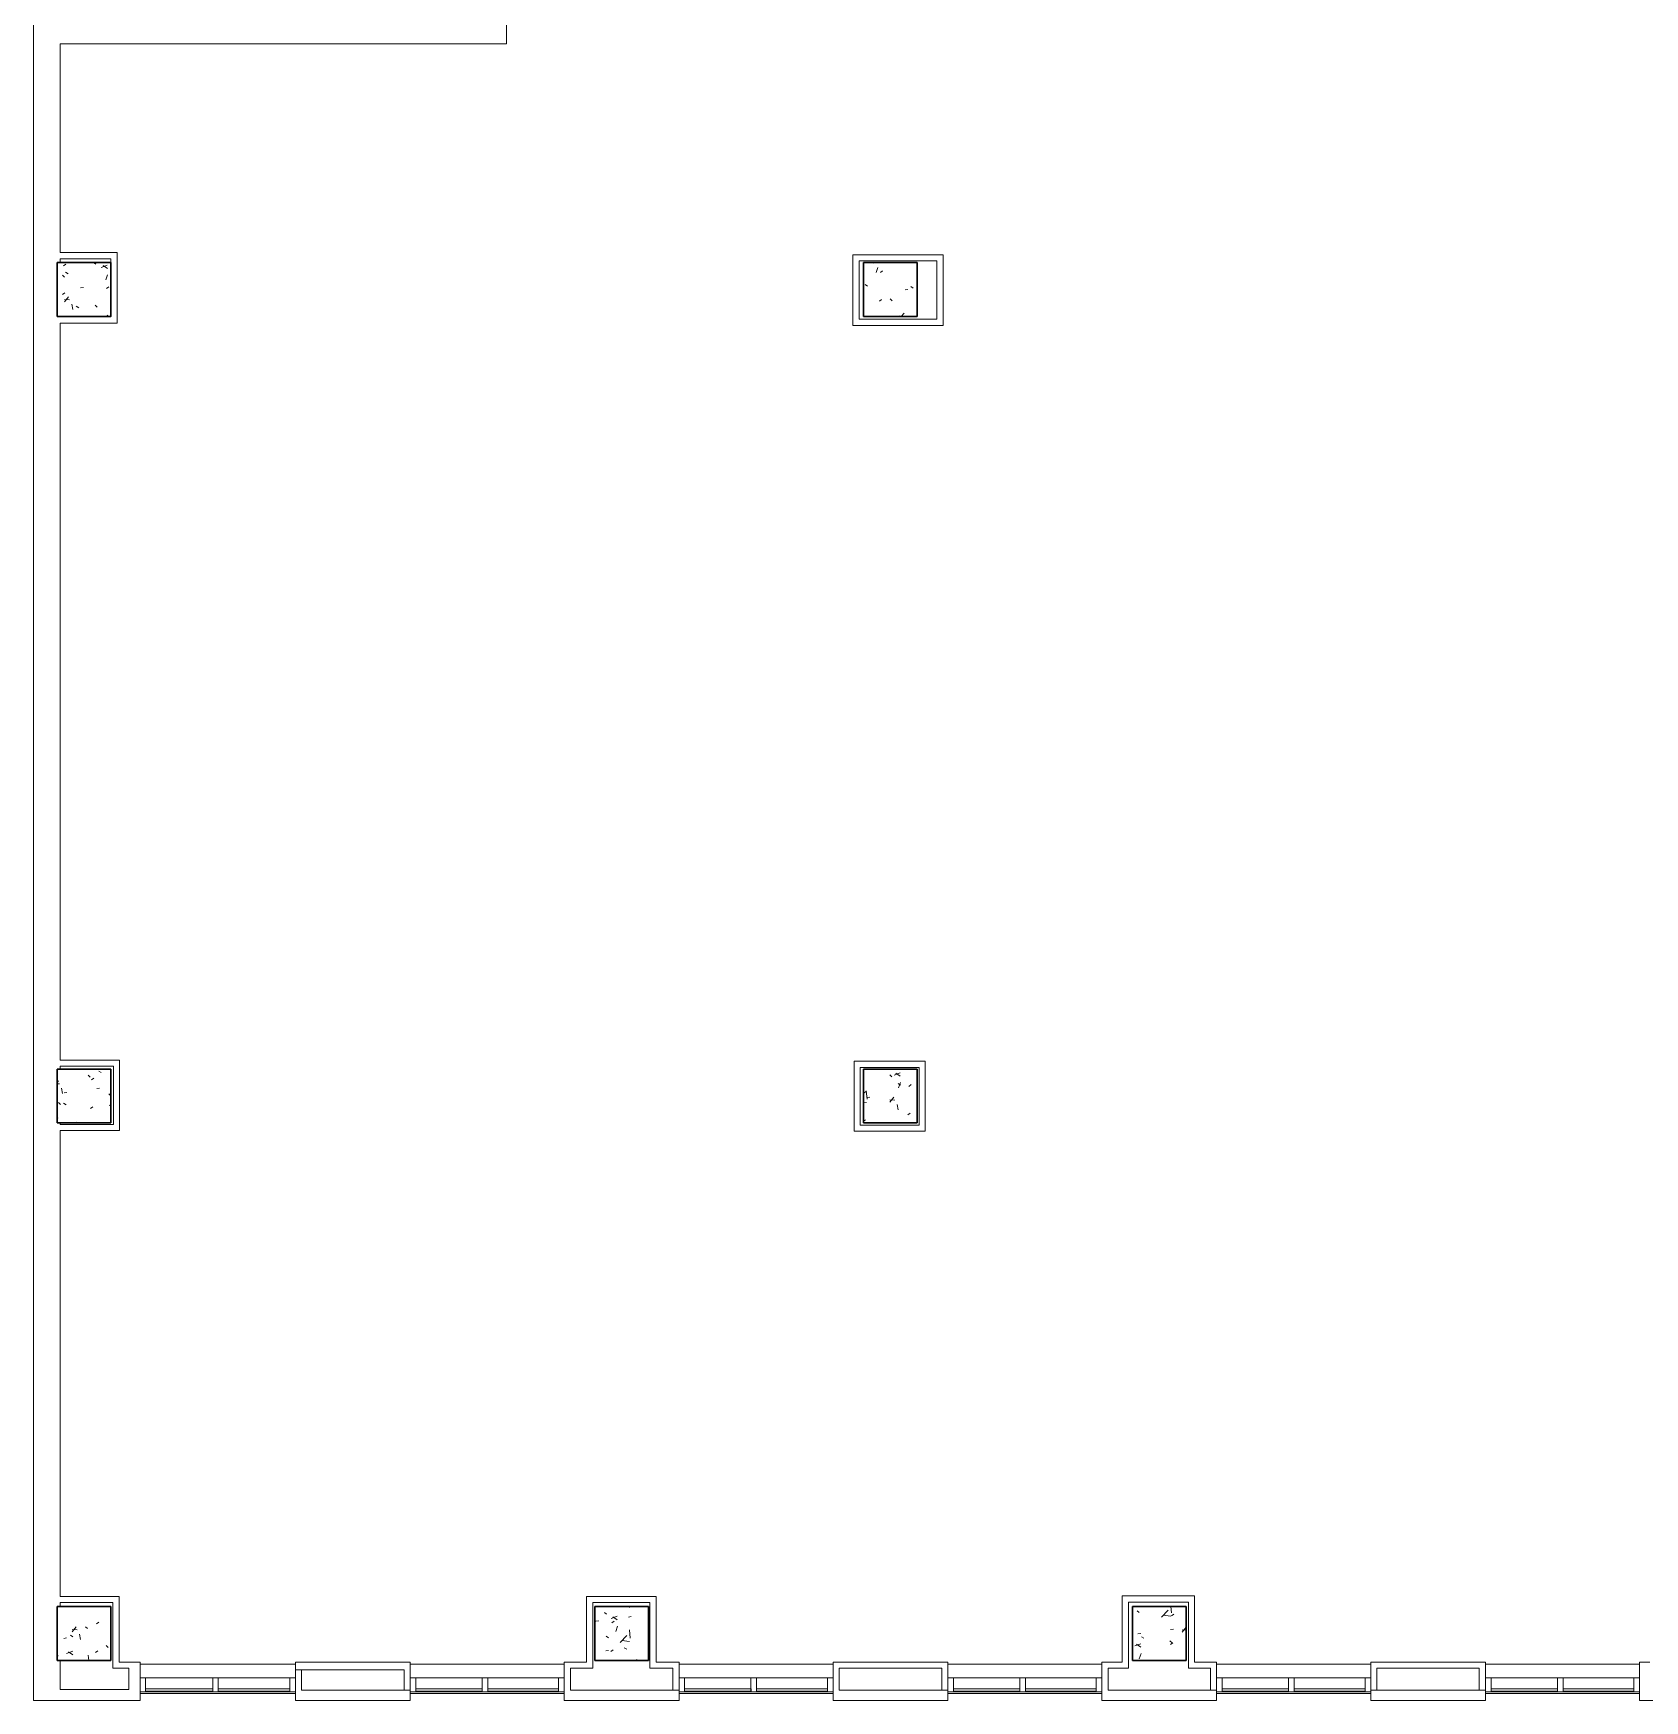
# Model space of a CAD drawing. Header units: inches. Extents: x 45807 to 48637, y -37659 to -35436.
# Drawn here: x 45807 to 46526, y -37659 to -36914 of the extents above; entities that cross this region are included whole.
import ezdxf

# ---------------------------------------------------------------- set-up
doc = ezdxf.new("R2010")
doc.units = ezdxf.units.IN
doc.header["$MEASUREMENT"] = 0
for name, color, linetype, lineweight in [('A-GLAZ-CURT', 52, 'Continuous', 9), ('A-GLAZ-CWMG', 51, 'Continuous', 9), ('A-WALL', 113, 'Continuous', 9), ('I-WALL', 2, 'Continuous', 9), ('S-COLS', 52, 'Continuous', 9)]:
    doc.layers.add(name, color=color, linetype=linetype, lineweight=lineweight)

# ---------------------------------------------------------------- blocks, each defined once
blk = doc.blocks.new('Concrete-Rectangular-Column - 24 x 24-4718055-FIRST FLOOR DEMOLITION')
at = {"layer": 'S-COLS'}
h = blk.add_hatch(dxfattribs=at)
h.set_pattern_fill('FP2_2', color=256, style=0, pattern_type=2)
h.set_pattern_definition([(50, (-46189.434, 37028.848), (27.5427005, -2.409921), [2.88, -31.68]), (355, (-46189.434, 37028.848), (-5.327844, 28.884266), [2.304, -25.344]), (100.451, (-46187.138, 37028.647), (22.215316, 26.47393), [2.448, -26.924]), (46.184, (-46189.434, 37036.528), (40.981875, -6.356422), [4.32, -47.52]), (96.636, (-46186.018, 37035.998), (35.890748, 37.40619), [3.671, -40.386]), (351.184, (-46189.434, 37036.53), (35.890973, 37.406216), [3.456, -38.016]), (21, (-46185.594, 37034.608), (22.921036, -15.4607306), [2.88, -31.68]), (326, (-46185.594, 37034.608), (9.343532, 27.845738), [2.304, -25.344]), (71.451, (-46183.683, 37033.32), (32.264769, 12.384422), [2.448, -26.924]), (37.5, (-46189.434, 37028.848), (0.466855, 12.782707), [1.267, -23.77, 1.267, -24.461, -25.44]), (37.5, (-46189.434, 37028.848), (0.466855, 12.782707), [-50.765, 1.267, -24.173]), (7.5, (-46189.434, 37028.848), (10.1015895, 15.1450904), [1.267, -13.402, 1.267, -23.194, -9.696]), (7.5, (-46189.434, 37028.848), (10.1015895, 15.1450904), [-39.13, 1.267, -8.429]), (327.5, (-46197.997, 37028.848), (20.4991609, -0.8657796), [1.267, -8.333, 1.267, -28.685, -39.744]), (327.5, (-46197.997, 37028.848), (20.4991609, -0.8657796), [-39.552, 1.267, -38.477]), (317.5, (-46201.837, 37028.848), (22.3947794, 3.844288), [1.267, -11.213, 1.267, -18.624, -28.224]), (317.5, (-46201.837, 37028.848), (22.3947794, 3.844288), [-32.371, 1.267, -26.957])])
h.paths.add_polyline_path([(12, -12), (12, 12), (-12, 12), (-12, -12)], flags=0)
at = {"layer": 'S-COLS', "lineweight": 30}
for p, q in [((12, 12), (-12, 12)), ((-12, 12), (-12, -12)), ((12, -12), (12, 12)), ((-12, -12), (12, -12))]:
    blk.add_line(p, q, dxfattribs=at)
blk = doc.blocks.new('Concrete-Rectangular-Column - 24 x 24-V2-FIRST FLOOR DEMOLITION')
at = {"layer": 'S-COLS'}
h = blk.add_hatch(dxfattribs=at)
h.set_pattern_fill('FP2_4', color=256, style=0, pattern_type=2)
h.set_pattern_definition([(50, (-45829.434, 37028.848), (27.5427005, -2.409921), [2.88, -31.68]), (355, (-45829.434, 37028.848), (-5.327844, 28.884266), [2.304, -25.344]), (100.451, (-45827.138, 37028.647), (22.215316, 26.47393), [2.448, -26.924]), (46.184, (-45829.434, 37036.528), (40.981875, -6.356422), [4.32, -47.52]), (96.636, (-45826.018, 37035.998), (35.890748, 37.40619), [3.671, -40.386]), (351.184, (-45829.434, 37036.53), (35.890973, 37.406216), [3.456, -38.016]), (21, (-45825.594, 37034.608), (22.921036, -15.4607306), [2.88, -31.68]), (326, (-45825.594, 37034.608), (9.343532, 27.845738), [2.304, -25.344]), (71.451, (-45823.683, 37033.32), (32.264769, 12.384422), [2.448, -26.924]), (37.5, (-45829.434, 37028.848), (0.466855, 12.782707), [1.267, -23.77, 1.267, -24.461, -25.44]), (37.5, (-45829.434, 37028.848), (0.466855, 12.782707), [-50.765, 1.267, -24.173]), (7.5, (-45829.434, 37028.848), (10.1015895, 15.1450904), [1.267, -13.402, 1.267, -23.194, -9.696]), (7.5, (-45829.434, 37028.848), (10.1015895, 15.1450904), [-39.13, 1.267, -8.429]), (327.5, (-45837.997, 37028.848), (20.4991609, -0.8657796), [1.267, -8.333, 1.267, -28.685, -39.744]), (327.5, (-45837.997, 37028.848), (20.4991609, -0.8657796), [-39.552, 1.267, -38.477]), (317.5, (-45841.837, 37028.848), (22.3947794, 3.844288), [1.267, -11.213, 1.267, -18.624, -28.224]), (317.5, (-45841.837, 37028.848), (22.3947794, 3.844288), [-32.371, 1.267, -26.957])])
h.paths.add_polyline_path([(-12, -12), (12, -12), (12, 12), (-12, 12)], flags=0)
at = {"layer": 'S-COLS', "lineweight": 30}
for p, q in [((12, 12), (-12, 12)), ((-12, 12), (-12, -12)), ((12, -12), (12, 12)), ((-12, -12), (12, -12))]:
    blk.add_line(p, q, dxfattribs=at)
blk = doc.blocks.new('Concrete-Rectangular-Column - 24 x 24-V4-FIRST FLOOR DEMOLITION')
at = {"layer": 'S-COLS'}
h = blk.add_hatch(dxfattribs=at)
h.set_pattern_fill('FP2_6', color=256, style=0, pattern_type=2)
h.set_pattern_definition([(50, (-46189.434, 37388.848), (27.5427005, -2.409921), [2.88, -31.68]), (355, (-46189.434, 37388.848), (-5.327844, 28.884266), [2.304, -25.344]), (100.451, (-46187.138, 37388.647), (22.215316, 26.47393), [2.448, -26.924]), (46.184, (-46189.434, 37396.528), (40.981875, -6.356422), [4.32, -47.52]), (96.636, (-46186.018, 37395.998), (35.890748, 37.40619), [3.671, -40.386]), (351.184, (-46189.434, 37396.53), (35.890973, 37.406216), [3.456, -38.016]), (21, (-46185.594, 37394.608), (22.921036, -15.4607306), [2.88, -31.68]), (326, (-46185.594, 37394.608), (9.343532, 27.845738), [2.304, -25.344]), (71.451, (-46183.683, 37393.32), (32.264769, 12.384422), [2.448, -26.924]), (37.5, (-46189.434, 37388.848), (0.466855, 12.782707), [1.267, -23.77, 1.267, -24.461, -25.44]), (37.5, (-46189.434, 37388.848), (0.466855, 12.782707), [-50.765, 1.267, -24.173]), (7.5, (-46189.434, 37388.848), (10.1015895, 15.1450904), [1.267, -13.402, 1.267, -23.194, -9.696]), (7.5, (-46189.434, 37388.848), (10.1015895, 15.1450904), [-39.13, 1.267, -8.429]), (327.5, (-46197.997, 37388.848), (20.4991609, -0.8657796), [1.267, -8.333, 1.267, -28.685, -39.744]), (327.5, (-46197.997, 37388.848), (20.4991609, -0.8657796), [-39.552, 1.267, -38.477]), (317.5, (-46201.837, 37388.848), (22.3947794, 3.844288), [1.267, -11.213, 1.267, -18.624, -28.224]), (317.5, (-46201.837, 37388.848), (22.3947794, 3.844288), [-32.371, 1.267, -26.957])])
h.paths.add_polyline_path([(12, -12), (12, 12), (-12, 12), (-12, -12)], flags=0)
at = {"layer": 'S-COLS', "lineweight": 30}
for p, q in [((12, 12), (-12, 12)), ((-12, 12), (-12, -12)), ((12, -12), (12, 12)), ((-12, -12), (12, -12))]:
    blk.add_line(p, q, dxfattribs=at)
blk = doc.blocks.new('Concrete-Rectangular-Column - 24 x 24-V5-FIRST FLOOR DEMOLITION')
at = {"layer": 'S-COLS'}
h = blk.add_hatch(dxfattribs=at)
h.set_pattern_fill('FP2_7', color=256, style=0, pattern_type=2)
h.set_pattern_definition([(50, (-45829.434, 37388.848), (27.5427005, -2.409921), [2.88, -31.68]), (355, (-45829.434, 37388.848), (-5.327844, 28.884266), [2.304, -25.344]), (100.451, (-45827.138, 37388.647), (22.215316, 26.47393), [2.448, -26.924]), (46.184, (-45829.434, 37396.528), (40.981875, -6.356422), [4.32, -47.52]), (96.636, (-45826.018, 37395.998), (35.890748, 37.40619), [3.671, -40.386]), (351.184, (-45829.434, 37396.53), (35.890973, 37.406216), [3.456, -38.016]), (21, (-45825.594, 37394.608), (22.921036, -15.4607306), [2.88, -31.68]), (326, (-45825.594, 37394.608), (9.343532, 27.845738), [2.304, -25.344]), (71.451, (-45823.683, 37393.32), (32.264769, 12.384422), [2.448, -26.924]), (37.5, (-45829.434, 37388.848), (0.466855, 12.782707), [1.267, -23.77, 1.267, -24.461, -25.44]), (37.5, (-45829.434, 37388.848), (0.466855, 12.782707), [-50.765, 1.267, -24.173]), (7.5, (-45829.434, 37388.848), (10.1015895, 15.1450904), [1.267, -13.402, 1.267, -23.194, -9.696]), (7.5, (-45829.434, 37388.848), (10.1015895, 15.1450904), [-39.13, 1.267, -8.429]), (327.5, (-45837.997, 37388.848), (20.4991609, -0.8657796), [1.267, -8.333, 1.267, -28.685, -39.744]), (327.5, (-45837.997, 37388.848), (20.4991609, -0.8657796), [-39.552, 1.267, -38.477]), (317.5, (-45841.837, 37388.848), (22.3947794, 3.844288), [1.267, -11.213, 1.267, -18.624, -28.224]), (317.5, (-45841.837, 37388.848), (22.3947794, 3.844288), [-32.371, 1.267, -26.957])])
h.paths.add_polyline_path([(12, -12), (12, 12), (-12, 12), (-12, -12), (-10.59, -12)], flags=0)
at = {"layer": 'S-COLS', "lineweight": 30}
for p, q in [((12, 12), (-12, 12)), ((-12, 12), (-12, -12)), ((12, -12), (12, 12)), ((-12, -12), (12, -12))]:
    blk.add_line(p, q, dxfattribs=at)
blk = doc.blocks.new('Concrete-Rectangular-Column - 24 x 24-V7-FIRST FLOOR DEMOLITION')
at = {"layer": 'S-COLS'}
h = blk.add_hatch(dxfattribs=at)
h.set_pattern_fill('FP2_9', color=256, style=0, pattern_type=2)
h.set_pattern_definition([(50, (-46069.434, 37628.848), (27.5427005, -2.409921), [2.88, -31.68]), (355, (-46069.434, 37628.848), (-5.327844, 28.884266), [2.304, -25.344]), (100.451, (-46067.138, 37628.647), (22.215316, 26.47393), [2.448, -26.924]), (46.184, (-46069.434, 37636.528), (40.981875, -6.356422), [4.32, -47.52]), (96.636, (-46066.018, 37635.998), (35.890748, 37.40619), [3.671, -40.386]), (351.184, (-46069.434, 37636.53), (35.890973, 37.406216), [3.456, -38.016]), (21, (-46065.594, 37634.608), (22.921036, -15.4607306), [2.88, -31.68]), (326, (-46065.594, 37634.608), (9.343532, 27.845738), [2.304, -25.344]), (71.451, (-46063.683, 37633.32), (32.264769, 12.384422), [2.448, -26.924]), (37.5, (-46069.434, 37628.848), (0.466855, 12.782707), [1.267, -23.77, 1.267, -24.461, -25.44]), (37.5, (-46069.434, 37628.848), (0.466855, 12.782707), [-50.765, 1.267, -24.173]), (7.5, (-46069.434, 37628.848), (10.1015895, 15.1450904), [1.267, -13.402, 1.267, -23.194, -9.696]), (7.5, (-46069.434, 37628.848), (10.1015895, 15.1450904), [-39.13, 1.267, -8.429]), (327.5, (-46077.997, 37628.848), (20.4991609, -0.8657796), [1.267, -8.333, 1.267, -28.685, -39.744]), (327.5, (-46077.997, 37628.848), (20.4991609, -0.8657796), [-39.552, 1.267, -38.477]), (317.5, (-46081.837, 37628.848), (22.3947794, 3.844288), [1.267, -11.213, 1.267, -18.624, -28.224]), (317.5, (-46081.837, 37628.848), (22.3947794, 3.844288), [-32.371, 1.267, -26.957])])
h.paths.add_polyline_path([(12, -12), (12, 12), (-12, 12), (-12, -12)], flags=0)
at = {"layer": 'S-COLS', "lineweight": 30}
for p, q in [((12, 12), (-12, 12)), ((-12, 12), (-12, -12)), ((12, -12), (12, 12)), ((-12, -12), (12, -12))]:
    blk.add_line(p, q, dxfattribs=at)
blk = doc.blocks.new('Concrete-Rectangular-Column - 24 x 24-V8-FIRST FLOOR DEMOLITION')
at = {"layer": 'S-COLS'}
h = blk.add_hatch(dxfattribs=at)
h.set_pattern_fill('FP2_10', color=256, style=0, pattern_type=2)
h.set_pattern_definition([(50, (-45829.434, 37628.848), (27.5427005, -2.409921), [2.88, -31.68]), (355, (-45829.434, 37628.848), (-5.327844, 28.884266), [2.304, -25.344]), (100.451, (-45827.138, 37628.647), (22.215316, 26.47393), [2.448, -26.924]), (46.184, (-45829.434, 37636.528), (40.981875, -6.356422), [4.32, -47.52]), (96.636, (-45826.018, 37635.998), (35.890748, 37.40619), [3.671, -40.386]), (351.184, (-45829.434, 37636.53), (35.890973, 37.406216), [3.456, -38.016]), (21, (-45825.594, 37634.608), (22.921036, -15.4607306), [2.88, -31.68]), (326, (-45825.594, 37634.608), (9.343532, 27.845738), [2.304, -25.344]), (71.451, (-45823.683, 37633.32), (32.264769, 12.384422), [2.448, -26.924]), (37.5, (-45829.434, 37628.848), (0.466855, 12.782707), [1.267, -23.77, 1.267, -24.461, -25.44]), (37.5, (-45829.434, 37628.848), (0.466855, 12.782707), [-50.765, 1.267, -24.173]), (7.5, (-45829.434, 37628.848), (10.1015895, 15.1450904), [1.267, -13.402, 1.267, -23.194, -9.696]), (7.5, (-45829.434, 37628.848), (10.1015895, 15.1450904), [-39.13, 1.267, -8.429]), (327.5, (-45837.997, 37628.848), (20.4991609, -0.8657796), [1.267, -8.333, 1.267, -28.685, -39.744]), (327.5, (-45837.997, 37628.848), (20.4991609, -0.8657796), [-39.552, 1.267, -38.477]), (317.5, (-45841.837, 37628.848), (22.3947794, 3.844288), [1.267, -11.213, 1.267, -18.624, -28.224]), (317.5, (-45841.837, 37628.848), (22.3947794, 3.844288), [-32.371, 1.267, -26.957])])
h.paths.add_polyline_path([(12, -12), (12, 12), (-12, 12), (-12, -12), (-10.62, -12)], flags=0)
at = {"layer": 'S-COLS', "lineweight": 30}
for p, q in [((12, 12), (-12, 12)), ((-12, 12), (-12, -12)), ((12, -12), (12, 12)), ((-12, -12), (12, -12))]:
    blk.add_line(p, q, dxfattribs=at)
blk = doc.blocks.new('Concrete-Rectangular-Column - 24 x 24-V9-FIRST FLOOR DEMOLITION')
at = {"layer": 'S-COLS'}
h = blk.add_hatch(dxfattribs=at)
h.set_pattern_fill('FP2_11', color=256, style=0, pattern_type=2)
h.set_pattern_definition([(50, (-46309.434, 37628.848), (27.5427005, -2.409921), [2.88, -31.68]), (355, (-46309.434, 37628.848), (-5.327844, 28.884266), [2.304, -25.344]), (100.451, (-46307.138, 37628.647), (22.215316, 26.47393), [2.448, -26.924]), (46.184, (-46309.434, 37636.528), (40.981875, -6.356422), [4.32, -47.52]), (96.636, (-46306.018, 37635.998), (35.890748, 37.40619), [3.671, -40.386]), (351.184, (-46309.434, 37636.53), (35.890973, 37.406216), [3.456, -38.016]), (21, (-46305.594, 37634.608), (22.921036, -15.4607306), [2.88, -31.68]), (326, (-46305.594, 37634.608), (9.343532, 27.845738), [2.304, -25.344]), (71.451, (-46303.683, 37633.32), (32.264769, 12.384422), [2.448, -26.924]), (37.5, (-46309.434, 37628.848), (0.466855, 12.782707), [1.267, -23.77, 1.267, -24.461, -25.44]), (37.5, (-46309.434, 37628.848), (0.466855, 12.782707), [-50.765, 1.267, -24.173]), (7.5, (-46309.434, 37628.848), (10.1015895, 15.1450904), [1.267, -13.402, 1.267, -23.194, -9.696]), (7.5, (-46309.434, 37628.848), (10.1015895, 15.1450904), [-39.13, 1.267, -8.429]), (327.5, (-46317.997, 37628.848), (20.4991609, -0.8657796), [1.267, -8.333, 1.267, -28.685, -39.744]), (327.5, (-46317.997, 37628.848), (20.4991609, -0.8657796), [-39.552, 1.267, -38.477]), (317.5, (-46321.837, 37628.848), (22.3947794, 3.844288), [1.267, -11.213, 1.267, -18.624, -28.224]), (317.5, (-46321.837, 37628.848), (22.3947794, 3.844288), [-32.371, 1.267, -26.957])])
h.paths.add_polyline_path([(12, -12), (12, 12), (-12, 12), (-12, -12)], flags=0)
at = {"layer": 'S-COLS', "lineweight": 30}
for p, q in [((12, 12), (-12, 12)), ((-12, 12), (-12, -12)), ((12, -12), (12, 12)), ((-12, -12), (12, -12))]:
    blk.add_line(p, q, dxfattribs=at)
blk = doc.blocks.new('System Panel - Glazed-4799340-FIRST FLOOR DEMOLITION')
at = {"layer": 'A-GLAZ-CURT', "lineweight": 13}
for p, q in [((14.96875, -0.75), (-14.96875, -0.75)), ((-14.96875, -0.75), (-14.96875, -1.75)), ((-14.96875, -1.75), (14.96875, -1.75)), ((14.96875, -1.75), (14.96875, -0.75))]:
    blk.add_line(p, q, dxfattribs=at)
blk = doc.blocks.new('Rectangular Mullion - 2_5_ x 5_ rectangular 2-4799336-FIRST FLOOR DEMOLITION')
at = {"layer": 'A-GLAZ-CWMG'}
for p, q in [((45886.87, -37648.72), (45856.93, -37648.72)), ((45886.87, -37654.97), (45856.93, -37654.97))]:
    blk.add_line(p, q, dxfattribs=at)
blk = doc.blocks.new('Rectangular Mullion - 2_5_ x 5_ rectangular 2-4798530-FIRST FLOOR DEMOLITION')
at = {"layer": 'A-GLAZ-CWMG', "lineweight": 20}
for p, q in [((-2.5, 2.125), (0, 2.125)), ((-2.5, -4.125), (-2.5, 2.125)), ((0, 2.125), (0, -4.125)), ((0, -4.125), (-2.5, -4.125))]:
    blk.add_line(p, q, dxfattribs=at)
blk = doc.blocks.new('Rectangular Mullion - 2_5_ x 5_ rectangular 2-4798535-FIRST FLOOR DEMOLITION')
at = {"layer": 'A-GLAZ-CWMG', "lineweight": 20}
for p, q in [((0, 2.125), (-2.5, 2.125)), ((-2.5, 2.125), (-2.5, -4.125)), ((0, -4.125), (0, 2.125)), ((-2.5, -4.125), (0, -4.125))]:
    blk.add_line(p, q, dxfattribs=at)
blk = doc.blocks.new('System Panel - Glazed-4799329-FIRST FLOOR DEMOLITION')
at = {"layer": 'A-GLAZ-CURT', "lineweight": 13}
for p, q in [((14.8125, -0.75), (-14.8125, -0.75)), ((-14.8125, -0.75), (-14.8125, -1.75)), ((-14.8125, -1.75), (14.8125, -1.75)), ((14.8125, -1.75), (14.8125, -0.75))]:
    blk.add_line(p, q, dxfattribs=at)
blk = doc.blocks.new('Rectangular Mullion - 2_5_ x 5_ rectangular 2-4799324-FIRST FLOOR DEMOLITION')
at = {"layer": 'A-GLAZ-CWMG'}
for p, q in [((46007.18, -37648.72), (45977.56, -37648.72)), ((46007.18, -37654.97), (45977.56, -37654.97))]:
    blk.add_line(p, q, dxfattribs=at)
blk = doc.blocks.new('System Panel - Glazed-4799341-FIRST FLOOR DEMOLITION')
at = {"layer": 'A-GLAZ-CURT', "lineweight": 13}
for p, q in [((15.96875, -0.75), (-15.96875, -0.75)), ((-15.96875, -0.75), (-15.96875, -1.75)), ((-15.96875, -1.75), (15.96875, -1.75)), ((15.96875, -1.75), (15.96875, -0.75))]:
    blk.add_line(p, q, dxfattribs=at)
blk = doc.blocks.new('Rectangular Mullion - 2_5_ x 5_ rectangular 2-4799338-FIRST FLOOR DEMOLITION')
at = {"layer": 'A-GLAZ-CWMG'}
for p, q in [((45921.31, -37648.72), (45889.37, -37648.72)), ((45921.31, -37654.97), (45889.37, -37654.97))]:
    blk.add_line(p, q, dxfattribs=at)
blk = doc.blocks.new('System Panel - Glazed-4799330-FIRST FLOOR DEMOLITION')
at = {"layer": 'A-GLAZ-CURT', "lineweight": 13}
for p, q in [((15.8125, -0.75), (-15.8125, -0.75)), ((-15.8125, -0.75), (-15.8125, -1.75)), ((-15.8125, -1.75), (15.8125, -1.75)), ((15.8125, -1.75), (15.8125, -0.75))]:
    blk.add_line(p, q, dxfattribs=at)
blk = doc.blocks.new('Rectangular Mullion - 2_5_ x 5_ rectangular 2-4799326-FIRST FLOOR DEMOLITION')
at = {"layer": 'A-GLAZ-CWMG'}
for p, q in [((46041.31, -37648.72), (46009.68, -37648.72)), ((46041.31, -37654.97), (46009.68, -37654.97))]:
    blk.add_line(p, q, dxfattribs=at)
blk = doc.blocks.new('Rectangular Mullion - 2_5_ x 5_ rectangular 2-4799328-FIRST FLOOR DEMOLITION')
at = {"layer": 'A-GLAZ-CWMG', "lineweight": 20}
for p, q in [((-2.25, 2.125), (0.25, 2.125)), ((-2.25, -4.125), (-2.25, 2.125)), ((0.25, 2.125), (0.25, -4.125)), ((0.25, -4.125), (-2.25, -4.125))]:
    blk.add_line(p, q, dxfattribs=at)

msp = doc.modelspace()

# ---------------------------------------------------------------- linework, layer by layer
at = {"layer": 'A-WALL', "lineweight": 13}
for p, q in [((45806.81, -36573.85), (45806.81, -37658.85)), ((46018.06, -36919.1), (46018.06, -36780.1)), ((45818.81, -36919.1), (46018.06, -36919.1)), ((45818.81, -37012.35), (45818.81, -36919.1)), ((45818.81, -37016.85), (45818.81, -37015.1)), ((45818.81, -37041.1), (45818.81, -37040.85)), ((45818.81, -37372.85), (45818.81, -37043.85)), ((45818.81, -37376.85), (45818.81, -37375.6)), ((45818.81, -37401.6), (45818.81, -37400.85)), ((45818.81, -37612.35), (45818.81, -37404.35)), ((45818.81, -37616.85), (45818.81, -37615.1)), ((45818.81, -37653.85), (45818.81, -37640.85)), ((46523.81, -37641.6), (46523.81, -37658.85)), ((46528.43, -37641.6), (46523.81, -37641.6)), ((45923.81, -37645.1), (45926.56, -37645.1)), ((45923.81, -37654.22), (45923.81, -37658.85)), ((45975.06, -37654.22), (45926.56, -37654.22)), ((45975.06, -37658.85), (45975.06, -37654.22)), ((46043.81, -37654.22), (46043.81, -37658.85)), ((46095.06, -37654.22), (46046.56, -37654.22)), ((46095.06, -37658.85), (46095.06, -37654.22)), ((46163.81, -37654.22), (46163.81, -37658.85)), ((46215.06, -37654.22), (46166.56, -37654.22)), ((46215.06, -37658.85), (46215.06, -37654.22)), ((46283.81, -37654.22), (46283.81, -37658.85)), ((46335.06, -37654.22), (46286.56, -37654.22)), ((46335.06, -37658.85), (46335.06, -37654.22)), ((46403.81, -37654.22), (46403.81, -37658.85)), ((46406.56, -37654.22), (46403.81, -37654.22)), ((46455.06, -37654.22), (46406.56, -37654.22)), ((46455.06, -37658.85), (46455.06, -37654.22)), ((45806.81, -37658.85), (45818.81, -37658.85)), ((45923.81, -37658.85), (45975.06, -37658.85)), ((46043.81, -37658.85), (46095.06, -37658.85)), ((46163.81, -37658.85), (46215.06, -37658.85)), ((46283.81, -37658.85), (46335.06, -37658.85)), ((46403.81, -37658.85), (46455.06, -37658.85)), ((46523.81, -37658.85), (46574.43, -37658.85))]:
    msp.add_line(p, q, dxfattribs=at)
at = {"layer": 'A-WALL'}
for p, q in [((45854.43, -37642.6), (45923.81, -37642.6)), ((45975.06, -37642.6), (46043.81, -37642.6)), ((46095.06, -37642.6), (46163.81, -37642.6)), ((46215.06, -37642.6), (46283.81, -37642.6)), ((46335.06, -37642.6), (46403.81, -37642.6)), ((46455.06, -37642.6), (46523.81, -37642.6)), ((45923.81, -37655.6), (45854.43, -37655.6)), ((46043.81, -37655.6), (45975.06, -37655.6)), ((46163.81, -37655.6), (46095.06, -37655.6)), ((46283.81, -37655.6), (46215.06, -37655.6)), ((46403.81, -37655.6), (46335.06, -37655.6)), ((46523.81, -37655.6), (46455.06, -37655.6))]:
    msp.add_line(p, q, dxfattribs=at)
at = {"layer": 'I-WALL', "lineweight": 13}
for p, q in [((45844.18, -37012.35), (45818.81, -37012.35)), ((45818.81, -37015.1), (45841.43, -37015.1)), ((45841.43, -37015.1), (45841.43, -37016.85)), ((45844.18, -37043.85), (45844.18, -37012.35)), ((46212.93, -37013.35), (46172.68, -37013.35)), ((46172.68, -37013.35), (46172.68, -37044.85)), ((46175.43, -37016.1), (46210.18, -37016.1)), ((46175.43, -37042.1), (46175.43, -37016.1)), ((46210.18, -37016.1), (46210.18, -37042.1)), ((46212.93, -37044.85), (46212.93, -37013.35)), ((45841.43, -37041.1), (45818.81, -37041.1)), ((45818.81, -37043.85), (45844.18, -37043.85)), ((45841.43, -37040.85), (45841.43, -37041.1)), ((46172.68, -37044.85), (46212.93, -37044.85)), ((46210.18, -37042.1), (46175.43, -37042.1)), ((45845.31, -37372.85), (45818.81, -37372.85)), ((45845.31, -37404.35), (45845.31, -37372.85)), ((46204.93, -37373.35), (46173.18, -37373.35)), ((46173.18, -37373.35), (46173.18, -37404.6)), ((46204.93, -37404.6), (46204.93, -37373.35)), ((45818.81, -37375.6), (45842.56, -37375.6)), ((45842.56, -37375.6), (45842.56, -37401.6)), ((46175.93, -37376.1), (46202.18, -37376.1)), ((46175.93, -37401.85), (46175.93, -37376.1)), ((46202.18, -37376.1), (46202.18, -37401.85)), ((45842.56, -37401.6), (45818.81, -37401.6)), ((45818.81, -37404.35), (45845.31, -37404.35)), ((46173.18, -37404.6), (46204.93, -37404.6)), ((46202.18, -37401.85), (46175.93, -37401.85)), ((45845.06, -37612.35), (45818.81, -37612.35)), ((45845.06, -37641.6), (45845.06, -37612.35)), ((46053.81, -37612.35), (46053.81, -37641.6)), ((46084.81, -37612.35), (46053.81, -37612.35)), ((46084.81, -37641.6), (46084.81, -37612.35)), ((46292.93, -37612.1), (46292.93, -37641.6)), ((46325.18, -37612.1), (46292.93, -37612.1)), ((46325.18, -37641.6), (46325.18, -37612.1)), ((45818.81, -37615.1), (45842.31, -37615.1)), ((45842.31, -37615.1), (45842.31, -37644.35)), ((46056.56, -37644.35), (46056.56, -37615.1)), ((46056.56, -37615.1), (46082.06, -37615.1)), ((46082.06, -37615.1), (46082.06, -37644.35)), ((46295.68, -37644.35), (46295.68, -37614.85)), ((46295.68, -37614.85), (46322.43, -37614.85)), ((46322.43, -37614.85), (46322.43, -37644.35)), ((45854.43, -37641.6), (45845.06, -37641.6)), ((45854.43, -37658.85), (45854.43, -37641.6)), ((45975.06, -37641.6), (45923.81, -37641.6)), ((45923.81, -37641.6), (45923.81, -37654.22)), ((45975.06, -37654.22), (45975.06, -37641.6)), ((46053.81, -37641.6), (46043.81, -37641.6)), ((46043.81, -37641.6), (46043.81, -37654.22)), ((46095.06, -37641.6), (46084.81, -37641.6)), ((46095.06, -37654.22), (46095.06, -37641.6)), ((46215.06, -37641.6), (46163.81, -37641.6)), ((46163.81, -37641.6), (46163.81, -37654.22)), ((46215.06, -37654.22), (46215.06, -37641.6)), ((46292.93, -37641.6), (46283.81, -37641.6)), ((46283.81, -37641.6), (46283.81, -37654.22)), ((46335.06, -37641.6), (46325.18, -37641.6)), ((46335.06, -37654.22), (46335.06, -37641.6)), ((46403.81, -37641.6), (46403.81, -37654.22)), ((46455.06, -37641.6), (46403.81, -37641.6)), ((46455.06, -37654.22), (46455.06, -37641.6)), ((45842.31, -37644.35), (45849.43, -37644.35)), ((45849.43, -37644.35), (45849.43, -37653.85)), ((45926.56, -37645.1), (45972.31, -37645.1)), ((45926.56, -37654.22), (45926.56, -37645.1)), ((45972.31, -37645.1), (45972.31, -37654.22)), ((46046.56, -37644.35), (46056.56, -37644.35)), ((46046.56, -37654.22), (46046.56, -37644.35)), ((46082.06, -37644.35), (46092.31, -37644.35)), ((46092.31, -37644.35), (46092.31, -37654.22)), ((46166.56, -37644.35), (46212.31, -37644.35)), ((46166.56, -37654.22), (46166.56, -37644.35)), ((46212.31, -37644.35), (46212.31, -37654.22)), ((46286.56, -37644.35), (46295.68, -37644.35)), ((46286.56, -37654.22), (46286.56, -37644.35)), ((46322.43, -37644.35), (46332.31, -37644.35)), ((46332.31, -37644.35), (46332.31, -37654.22)), ((46406.56, -37654.22), (46406.56, -37644.35)), ((46406.56, -37644.35), (46452.31, -37644.35)), ((46452.31, -37644.35), (46452.31, -37654.22)), ((45849.43, -37653.85), (45818.81, -37653.85)), ((45818.81, -37658.85), (45854.43, -37658.85))]:
    msp.add_line(p, q, dxfattribs=at)

# ---------------------------------------------------------------- block references
at = {"layer": 'A-GLAZ-CURT'}
for name, p in [('System Panel - Glazed-4799340-FIRST FLOOR DEMOLITION', (45871.9, -37652.85)), ('System Panel - Glazed-4799341-FIRST FLOOR DEMOLITION', (45905.34, -37652.85)), ('System Panel - Glazed-4799329-FIRST FLOOR DEMOLITION', (45992.37, -37652.85)), ('System Panel - Glazed-4799330-FIRST FLOOR DEMOLITION', (46025.5, -37652.85)), ('System Panel - Glazed-4799329-FIRST FLOOR DEMOLITION', (46112.37, -37652.85)), ('System Panel - Glazed-4799330-FIRST FLOOR DEMOLITION', (46145.5, -37652.85)), ('System Panel - Glazed-4799329-FIRST FLOOR DEMOLITION', (46232.37, -37652.85)), ('System Panel - Glazed-4799330-FIRST FLOOR DEMOLITION', (46265.5, -37652.85)), ('System Panel - Glazed-4799329-FIRST FLOOR DEMOLITION', (46352.37, -37652.85)), ('System Panel - Glazed-4799330-FIRST FLOOR DEMOLITION', (46385.5, -37652.85)), ('System Panel - Glazed-4799329-FIRST FLOOR DEMOLITION', (46472.37, -37652.85)), ('System Panel - Glazed-4799330-FIRST FLOOR DEMOLITION', (46505.5, -37652.85))]:
    msp.add_blockref(name, p, dxfattribs=at)
at = {"layer": 'A-GLAZ-CWMG', "rotation": 180}
for p in [(45854.43, -37652.85), (45975.06, -37652.85), (46095.06, -37652.85), (46215.06, -37652.85), (46335.06, -37652.85), (46455.06, -37652.85)]:
    msp.add_blockref('Rectangular Mullion - 2_5_ x 5_ rectangular 2-4798535-FIRST FLOOR DEMOLITION', p, dxfattribs=at)
at = {"layer": 'A-GLAZ-CWMG'}
for name, p in [('Rectangular Mullion - 2_5_ x 5_ rectangular 2-4799336-FIRST FLOOR DEMOLITION', (0, 0)), ('Rectangular Mullion - 2_5_ x 5_ rectangular 2-4799338-FIRST FLOOR DEMOLITION', (0, 0)), ('Rectangular Mullion - 2_5_ x 5_ rectangular 2-4799324-FIRST FLOOR DEMOLITION', (0, 0)), ('Rectangular Mullion - 2_5_ x 5_ rectangular 2-4799326-FIRST FLOOR DEMOLITION', (0, 0)), ('Rectangular Mullion - 2_5_ x 5_ rectangular 2-4799324-FIRST FLOOR DEMOLITION', (120, 0)), ('Rectangular Mullion - 2_5_ x 5_ rectangular 2-4799326-FIRST FLOOR DEMOLITION', (120, 0)), ('Rectangular Mullion - 2_5_ x 5_ rectangular 2-4799324-FIRST FLOOR DEMOLITION', (240, 0)), ('Rectangular Mullion - 2_5_ x 5_ rectangular 2-4799326-FIRST FLOOR DEMOLITION', (240, 0)), ('Rectangular Mullion - 2_5_ x 5_ rectangular 2-4799324-FIRST FLOOR DEMOLITION', (360, 0)), ('Rectangular Mullion - 2_5_ x 5_ rectangular 2-4799326-FIRST FLOOR DEMOLITION', (360, 0)), ('Rectangular Mullion - 2_5_ x 5_ rectangular 2-4799324-FIRST FLOOR DEMOLITION', (480, 0)), ('Rectangular Mullion - 2_5_ x 5_ rectangular 2-4799326-FIRST FLOOR DEMOLITION', (480, 0))]:
    msp.add_blockref(name, p, dxfattribs=at)
at = {"layer": 'A-GLAZ-CWMG', "extrusion": (0, 0, -1), "rotation": 180}
for name, p in [('Rectangular Mullion - 2_5_ x 5_ rectangular 2-4799328-FIRST FLOOR DEMOLITION', (-45889.12, -37652.85)), ('Rectangular Mullion - 2_5_ x 5_ rectangular 2-4798530-FIRST FLOOR DEMOLITION', (-45923.81, -37652.85)), ('Rectangular Mullion - 2_5_ x 5_ rectangular 2-4799328-FIRST FLOOR DEMOLITION', (-46009.43, -37652.85)), ('Rectangular Mullion - 2_5_ x 5_ rectangular 2-4798530-FIRST FLOOR DEMOLITION', (-46043.81, -37652.85)), ('Rectangular Mullion - 2_5_ x 5_ rectangular 2-4799328-FIRST FLOOR DEMOLITION', (-46129.43, -37652.85)), ('Rectangular Mullion - 2_5_ x 5_ rectangular 2-4798530-FIRST FLOOR DEMOLITION', (-46163.81, -37652.85)), ('Rectangular Mullion - 2_5_ x 5_ rectangular 2-4799328-FIRST FLOOR DEMOLITION', (-46249.43, -37652.85)), ('Rectangular Mullion - 2_5_ x 5_ rectangular 2-4798530-FIRST FLOOR DEMOLITION', (-46283.81, -37652.85)), ('Rectangular Mullion - 2_5_ x 5_ rectangular 2-4799328-FIRST FLOOR DEMOLITION', (-46369.43, -37652.85)), ('Rectangular Mullion - 2_5_ x 5_ rectangular 2-4798530-FIRST FLOOR DEMOLITION', (-46403.81, -37652.85)), ('Rectangular Mullion - 2_5_ x 5_ rectangular 2-4799328-FIRST FLOOR DEMOLITION', (-46489.43, -37652.85)), ('Rectangular Mullion - 2_5_ x 5_ rectangular 2-4798530-FIRST FLOOR DEMOLITION', (-46523.81, -37652.85))]:
    msp.add_blockref(name, p, dxfattribs=at)
at = {"layer": 'S-COLS'}
for name, p in [('Concrete-Rectangular-Column - 24 x 24-V2-FIRST FLOOR DEMOLITION', (45829.43, -37028.85)), ('Concrete-Rectangular-Column - 24 x 24-4718055-FIRST FLOOR DEMOLITION', (46189.43, -37028.85)), ('Concrete-Rectangular-Column - 24 x 24-V5-FIRST FLOOR DEMOLITION', (45829.43, -37388.85)), ('Concrete-Rectangular-Column - 24 x 24-V4-FIRST FLOOR DEMOLITION', (46189.43, -37388.85)), ('Concrete-Rectangular-Column - 24 x 24-V8-FIRST FLOOR DEMOLITION', (45829.43, -37628.85)), ('Concrete-Rectangular-Column - 24 x 24-V7-FIRST FLOOR DEMOLITION', (46069.43, -37628.85)), ('Concrete-Rectangular-Column - 24 x 24-V9-FIRST FLOOR DEMOLITION', (46309.43, -37628.85))]:
    msp.add_blockref(name, p, dxfattribs=at)

doc.saveas('drawing.dxf')
